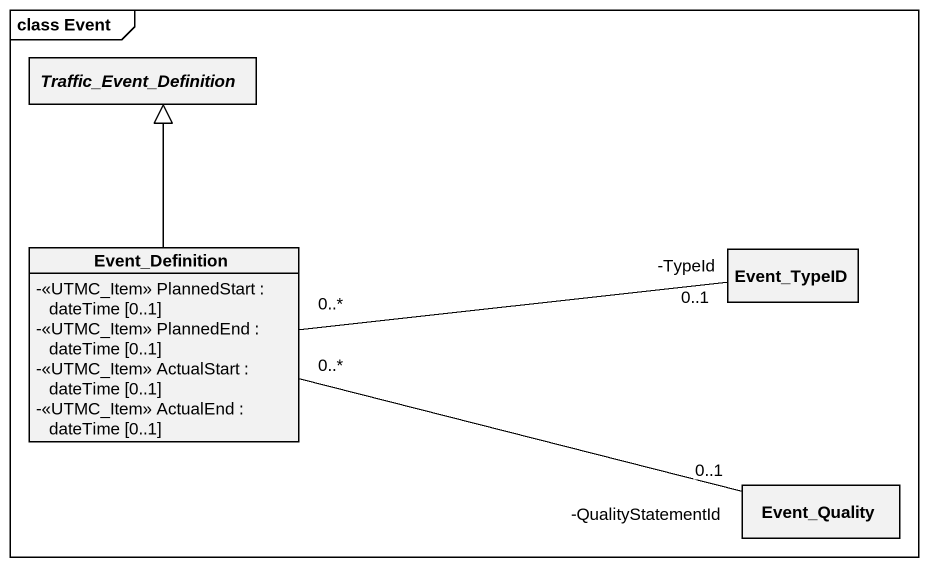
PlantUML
@startuml
mainframe class Event
hide circle
hide empty members
skinparam classAttributeIconSize 0
abstract class Traffic_Event_Definition
class Event_Definition {
  -<<UTMC_Item>> PlannedStart : dateTime [0..1]
  -<<UTMC_Item>> PlannedEnd : dateTime [0..1]
  -<<UTMC_Item>> ActualStart : dateTime [0..1]
  -<<UTMC_Item>> ActualEnd : dateTime [0..1]
}
class Event_TypeID
class Event_Quality
Event_Definition -up-|> Traffic_Event_Definition
Event_Definition "0..*" -right- "-TypeId\n0..1" Event_TypeID
Event_Definition "0..*" -right- "-QualityStatementId\n0..1" Event_Quality
@enduml
